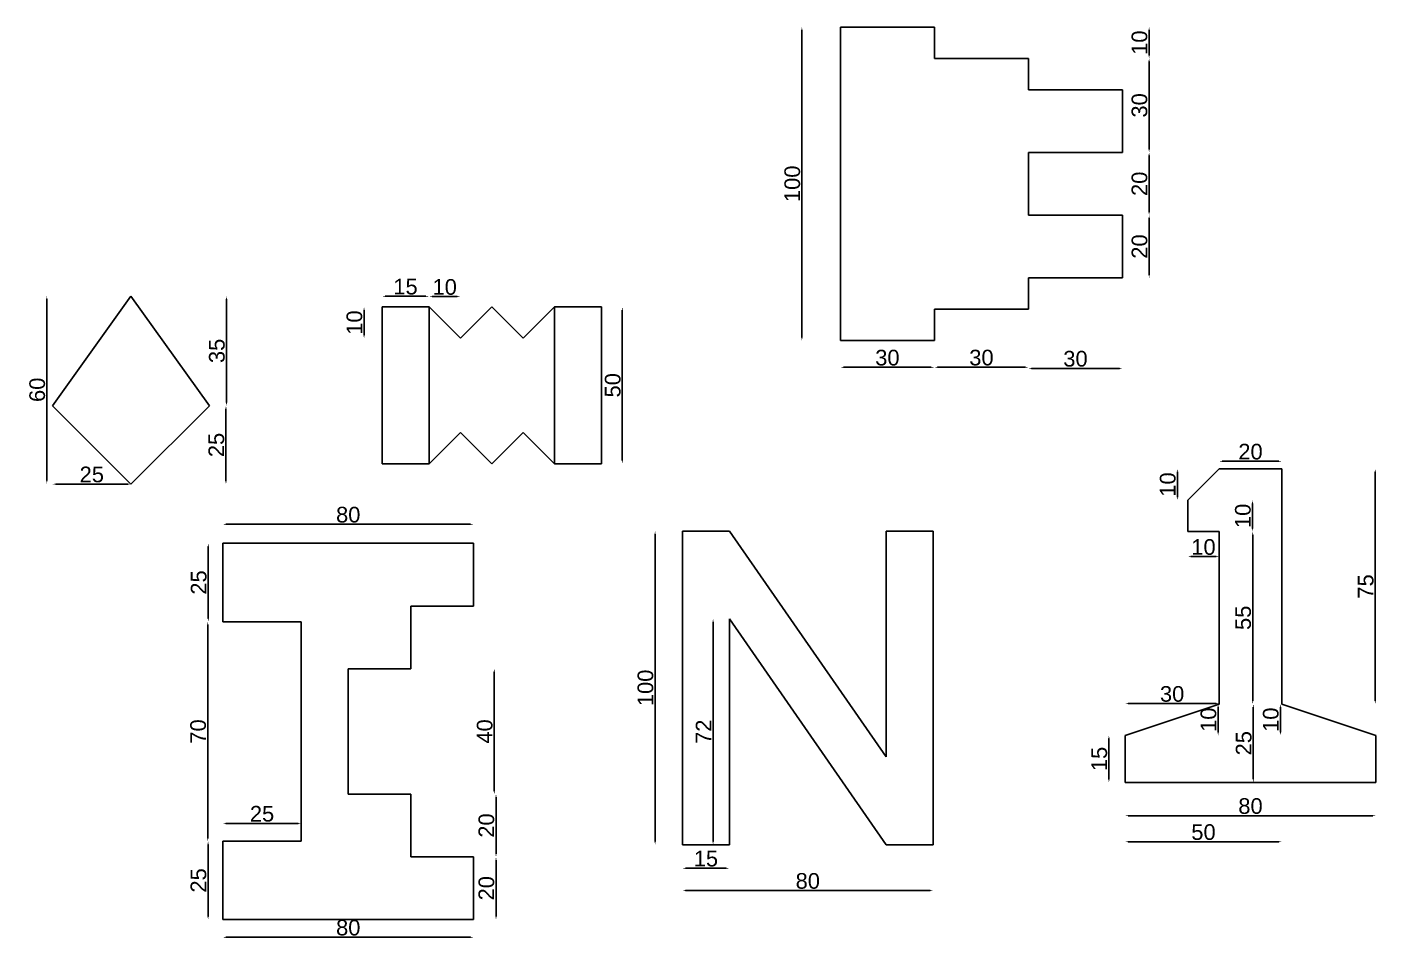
# Model space of a CAD drawing. Header units: inches. Extents: x 158 to 3269, y 262 to 1673.
# Drawn here: x 914.3 to 1344.7, y 762.6 to 1053.1 of the extents above; entities that cross this region are included whole.
import ezdxf

# ---------------------------------------------------------------- set-up
doc = ezdxf.new("R2010")
doc.units = ezdxf.units.IN
doc.header["$MEASUREMENT"] = 0
doc.styles.get("Standard").update_dxf_attribs({"font": 'arial.ttf'})
doc.dimstyles.get("Standard").update_dxf_attribs({"dimtxt": 5, "dimasz": 1, "dimexe": 0.18, "dimexo": 0.0625, "dimgap": 0.5, "dimtad": 1, "dimtoh": 1, "dimdec": 0, "dimdsep": 46, "dimtxsty": 'Standard', "dimcen": 1, "dimse1": 1, "dimse2": 1, "dimclrt": 2, "dimadec": 0, "dimazin": 0, "dimtfac": 1, "dimtdec": 0, "dimtofl": 0, "dimtmove": 0, "dimatfit": 3, "dimfxl": 1, "dimtfillclr": 2, "dimtolj": 1, "dimtzin": 0, "dimarcsym": 0})

# ---------------------------------------------------------------- blocks, each defined once
blk = doc.blocks.new('*D3')
at = {"color": 0, "lineweight": -2, "transparency": 16777216}
blk.add_line((1041.56, 967.26), (1028.56, 967.26), dxfattribs=at)
at = {"color": 0, "transparency": 16777216}
for points in [[(1028.56, 967.42), (1028.56, 967.09), (1027.56, 967.26)], [(1041.56, 967.42), (1041.56, 967.09), (1042.56, 967.26)]]:
    blk.add_solid(points, dxfattribs=at)
at = {"layer": 'Defpoints', "color": 0, "transparency": 16777216}
for p in [(1027.56, 967.26), (1027.56, 963.88), (1042.56, 963.88)]:
    blk.add_point(p, dxfattribs=at)
at = {"color": 2, "transparency": 16777216, "insert": (1035.06, 970.31), "char_height": 5, "attachment_point": 5}
blk.add_mtext('\\A1;15', dxfattribs=at)
blk = doc.blocks.new('*D4')
at = {"color": 0, "lineweight": -2, "transparency": 16777216}
blk.add_line((1043.56, 967.15), (1051.56, 967.15), dxfattribs=at)
at = {"color": 0, "transparency": 16777216}
for points in [[(1043.56, 967.32), (1043.56, 966.99), (1042.56, 967.15)], [(1051.56, 967.32), (1051.56, 966.99), (1052.56, 967.15)]]:
    blk.add_solid(points, dxfattribs=at)
at = {"layer": 'Defpoints', "color": 0, "transparency": 16777216}
for p in [(1052.56, 967.15), (1042.56, 963.88), (1052.56, 953.88)]:
    blk.add_point(p, dxfattribs=at)
at = {"color": 2, "transparency": 16777216, "insert": (1047.56, 970.21), "char_height": 5, "attachment_point": 5}
blk.add_mtext('\\A1;10', dxfattribs=at)
blk = doc.blocks.new('*D5')
at = {"color": 0, "lineweight": -2, "transparency": 16777216}
blk.add_line((1021.83, 954.88), (1021.83, 962.88), dxfattribs=at)
at = {"color": 0, "transparency": 16777216}
for points in [[(1021.67, 962.88), (1022, 962.88), (1021.83, 963.88)], [(1021.67, 954.88), (1022, 954.88), (1021.83, 953.88)]]:
    blk.add_solid(points, dxfattribs=at)
at = {"layer": 'Defpoints', "color": 0, "transparency": 16777216}
for p in [(1021.83, 963.88), (1042.56, 963.88), (1051.18, 953.88)]:
    blk.add_point(p, dxfattribs=at)
at = {"color": 2, "transparency": 16777216, "insert": (1018.78, 958.88), "char_height": 5, "attachment_point": 5, "rotation": 90}
blk.add_mtext('\\A1;10', dxfattribs=at)
blk = doc.blocks.new('*D6')
at = {"color": 0, "lineweight": -2, "transparency": 16777216}
blk.add_line((1104.23, 962.88), (1104.23, 914.88), dxfattribs=at)
at = {"color": 0, "transparency": 16777216}
for points in [[(1104.07, 962.88), (1104.4, 962.88), (1104.23, 963.88)], [(1104.07, 914.88), (1104.4, 914.88), (1104.23, 913.88)]]:
    blk.add_solid(points, dxfattribs=at)
at = {"layer": 'Defpoints', "color": 0, "transparency": 16777216}
for p in [(1097.56, 963.88), (1097.56, 913.88), (1104.23, 913.88)]:
    blk.add_point(p, dxfattribs=at)
at = {"color": 2, "transparency": 16777216, "insert": (1101.18, 938.88), "char_height": 5, "attachment_point": 5, "rotation": 90}
blk.add_mtext('\\A1;50', dxfattribs=at)
blk = doc.blocks.new('*D7')
at = {"color": 0, "lineweight": -2, "transparency": 16777216}
blk.add_line((977.94, 966.35), (977.94, 933.35), dxfattribs=at)
at = {"color": 0, "transparency": 16777216}
for points in [[(977.78, 966.35), (978.11, 966.35), (977.94, 967.35)], [(977.78, 933.35), (978.11, 933.35), (977.94, 932.35)]]:
    blk.add_solid(points, dxfattribs=at)
at = {"layer": 'Defpoints', "color": 0, "transparency": 16777216}
for p in [(947.48, 967.35), (972.48, 932.35), (977.94, 932.35)]:
    blk.add_point(p, dxfattribs=at)
at = {"color": 2, "transparency": 16777216, "insert": (974.89, 949.85), "char_height": 5, "attachment_point": 5, "rotation": 90}
blk.add_mtext('\\A1;35', dxfattribs=at)
blk = doc.blocks.new('*D8')
at = {"color": 0, "lineweight": -2, "transparency": 16777216}
blk.add_line((977.78, 931.35), (977.78, 908.35), dxfattribs=at)
at = {"color": 0, "transparency": 16777216}
for points in [[(977.61, 931.35), (977.95, 931.35), (977.78, 932.35)], [(977.61, 908.35), (977.95, 908.35), (977.78, 907.35)]]:
    blk.add_solid(points, dxfattribs=at)
at = {"layer": 'Defpoints', "color": 0, "transparency": 16777216}
for p in [(972.48, 932.35), (947.48, 907.35), (977.78, 907.35)]:
    blk.add_point(p, dxfattribs=at)
at = {"color": 2, "transparency": 16777216, "insert": (974.73, 919.85), "char_height": 5, "attachment_point": 5, "rotation": 90}
blk.add_mtext('\\A1;25', dxfattribs=at)
blk = doc.blocks.new('*D9')
at = {"color": 0, "lineweight": -2, "transparency": 16777216}
blk.add_line((946.48, 907.36), (923.48, 907.36), dxfattribs=at)
at = {"color": 0, "transparency": 16777216}
for points in [[(923.48, 907.53), (923.48, 907.2), (922.48, 907.36)], [(946.48, 907.53), (946.48, 907.2), (947.48, 907.36)]]:
    blk.add_solid(points, dxfattribs=at)
at = {"layer": 'Defpoints', "color": 0, "transparency": 16777216}
for p in [(922.48, 932.35), (922.48, 907.36), (947.48, 907.35)]:
    blk.add_point(p, dxfattribs=at)
at = {"color": 2, "transparency": 16777216, "insert": (934.98, 910.42), "char_height": 5, "attachment_point": 5}
blk.add_mtext('\\A1;25', dxfattribs=at)
blk = doc.blocks.new('*D10')
at = {"color": 0, "lineweight": -2, "transparency": 16777216}
blk.add_line((920.63, 966.35), (920.63, 908.52), dxfattribs=at)
at = {"color": 0, "transparency": 16777216}
for points in [[(920.46, 966.35), (920.8, 966.35), (920.63, 967.35)], [(920.46, 908.52), (920.8, 908.52), (920.63, 907.52)]]:
    blk.add_solid(points, dxfattribs=at)
at = {"layer": 'Defpoints', "color": 0, "transparency": 16777216}
for p in [(947.48, 967.35), (920.63, 907.52), (948.48, 907.52)]:
    blk.add_point(p, dxfattribs=at)
at = {"color": 2, "transparency": 16777216, "insert": (917.58, 937.44), "char_height": 5, "attachment_point": 5, "rotation": 90}
blk.add_mtext('\\A1;60', dxfattribs=at)
blk = doc.blocks.new('*D11')
at = {"color": 0, "lineweight": -2, "transparency": 16777216}
blk.add_line((977.79, 894.55), (1055.79, 894.55), dxfattribs=at)
at = {"color": 0, "transparency": 16777216}
for points in [[(977.79, 894.72), (977.79, 894.38), (976.79, 894.55)], [(1055.79, 894.72), (1055.79, 894.38), (1056.79, 894.55)]]:
    blk.add_solid(points, dxfattribs=at)
at = {"layer": 'Defpoints', "color": 0, "transparency": 16777216}
for p in [(1056.79, 894.55), (976.79, 888.5), (1056.79, 888.5)]:
    blk.add_point(p, dxfattribs=at)
at = {"color": 2, "transparency": 16777216, "insert": (1016.79, 897.6), "char_height": 5, "attachment_point": 5}
blk.add_mtext('\\A1;80', dxfattribs=at)
blk = doc.blocks.new('*D12')
at = {"color": 0, "lineweight": -2, "transparency": 16777216}
blk.add_line((977.79, 762.87), (1055.79, 762.87), dxfattribs=at)
at = {"color": 0, "transparency": 16777216}
for points in [[(977.79, 763.03), (977.79, 762.7), (976.79, 762.87)], [(1055.79, 763.03), (1055.79, 762.7), (1056.79, 762.87)]]:
    blk.add_solid(points, dxfattribs=at)
at = {"layer": 'Defpoints', "color": 0, "transparency": 16777216}
for p in [(976.79, 768.5), (1056.79, 768.5), (1056.79, 762.87)]:
    blk.add_point(p, dxfattribs=at)
at = {"color": 2, "transparency": 16777216, "insert": (1016.79, 765.92), "char_height": 5, "attachment_point": 5}
blk.add_mtext('\\A1;80', dxfattribs=at)
blk = doc.blocks.new('*D13')
at = {"color": 0, "lineweight": -2, "transparency": 16777216}
blk.add_line((1063.93, 769.5), (1063.93, 787.5), dxfattribs=at)
at = {"color": 0, "transparency": 16777216}
for points in [[(1063.76, 787.5), (1064.1, 787.5), (1063.93, 788.5)], [(1063.76, 769.5), (1064.1, 769.5), (1063.93, 768.5)]]:
    blk.add_solid(points, dxfattribs=at)
at = {"layer": 'Defpoints', "color": 0, "transparency": 16777216}
for p in [(1056.79, 788.5), (1063.93, 788.5), (1056.79, 768.5)]:
    blk.add_point(p, dxfattribs=at)
at = {"color": 2, "transparency": 16777216, "insert": (1060.88, 778.5), "char_height": 5, "attachment_point": 5, "rotation": 90}
blk.add_mtext('\\A1;20', dxfattribs=at)
blk = doc.blocks.new('*D14')
at = {"color": 0, "lineweight": -2, "transparency": 16777216}
blk.add_line((1063.93, 789.5), (1063.93, 807.5), dxfattribs=at)
at = {"color": 0, "transparency": 16777216}
for points in [[(1063.76, 807.5), (1064.1, 807.5), (1063.93, 808.5)], [(1063.76, 789.5), (1064.1, 789.5), (1063.93, 788.5)]]:
    blk.add_solid(points, dxfattribs=at)
at = {"layer": 'Defpoints', "color": 0, "transparency": 16777216}
for p in [(1036.79, 808.5), (1063.93, 808.5), (1036.79, 788.5)]:
    blk.add_point(p, dxfattribs=at)
at = {"color": 2, "transparency": 16777216, "insert": (1060.88, 798.5), "char_height": 5, "attachment_point": 5, "rotation": 90}
blk.add_mtext('\\A1;20', dxfattribs=at)
blk = doc.blocks.new('*D15')
at = {"color": 0, "lineweight": -2, "transparency": 16777216}
blk.add_line((1063.38, 809.5), (1063.38, 847.5), dxfattribs=at)
at = {"color": 0, "transparency": 16777216}
for points in [[(1063.21, 847.5), (1063.55, 847.5), (1063.38, 848.5)], [(1063.21, 809.5), (1063.55, 809.5), (1063.38, 808.5)]]:
    blk.add_solid(points, dxfattribs=at)
at = {"layer": 'Defpoints', "color": 0, "transparency": 16777216}
for p in [(1016.79, 848.5), (1063.38, 848.5), (1016.79, 808.5)]:
    blk.add_point(p, dxfattribs=at)
at = {"color": 2, "transparency": 16777216, "insert": (1060.33, 828.5), "char_height": 5, "attachment_point": 5, "rotation": 90}
blk.add_mtext('\\A1;40', dxfattribs=at)
blk = doc.blocks.new('*D16')
at = {"color": 0, "lineweight": -2, "transparency": 16777216}
blk.add_line((977.79, 799.18), (1000.79, 799.18), dxfattribs=at)
at = {"color": 0, "transparency": 16777216}
for points in [[(977.79, 799.34), (977.79, 799.01), (976.79, 799.18)], [(1000.79, 799.34), (1000.79, 799.01), (1001.79, 799.18)]]:
    blk.add_solid(points, dxfattribs=at)
at = {"layer": 'Defpoints', "color": 0, "transparency": 16777216}
for p in [(1001.79, 799.18), (976.79, 793.5), (1001.79, 793.5)]:
    blk.add_point(p, dxfattribs=at)
at = {"color": 2, "transparency": 16777216, "insert": (989.29, 802.23), "char_height": 5, "attachment_point": 5}
blk.add_mtext('\\A1;25', dxfattribs=at)
blk = doc.blocks.new('*D17')
at = {"color": 0, "lineweight": -2, "transparency": 16777216}
blk.add_line((971.98, 794.5), (971.98, 862.5), dxfattribs=at)
at = {"color": 0, "transparency": 16777216}
for points in [[(971.81, 862.5), (972.14, 862.5), (971.98, 863.5)], [(971.81, 794.5), (972.14, 794.5), (971.98, 793.5)]]:
    blk.add_solid(points, dxfattribs=at)
at = {"layer": 'Defpoints', "color": 0, "transparency": 16777216}
for p in [(971.98, 863.5), (1001.79, 863.5), (1001.79, 793.5)]:
    blk.add_point(p, dxfattribs=at)
at = {"color": 2, "transparency": 16777216, "insert": (968.92, 828.5), "char_height": 5, "attachment_point": 5, "rotation": 90}
blk.add_mtext('\\A1;70', dxfattribs=at)
blk = doc.blocks.new('*D18')
at = {"color": 0, "lineweight": -2, "transparency": 16777216}
blk.add_line((972.07, 792.5), (972.07, 769.5), dxfattribs=at)
at = {"color": 0, "transparency": 16777216}
for points in [[(971.91, 792.5), (972.24, 792.5), (972.07, 793.5)], [(971.91, 769.5), (972.24, 769.5), (972.07, 768.5)]]:
    blk.add_solid(points, dxfattribs=at)
at = {"layer": 'Defpoints', "color": 0, "transparency": 16777216}
for p in [(976.79, 793.5), (972.07, 768.5), (976.79, 768.5)]:
    blk.add_point(p, dxfattribs=at)
at = {"color": 2, "transparency": 16777216, "insert": (969.02, 781), "char_height": 5, "attachment_point": 5, "rotation": 90}
blk.add_mtext('\\A1;25', dxfattribs=at)
blk = doc.blocks.new('*D19')
at = {"color": 0, "lineweight": -2, "transparency": 16777216}
blk.add_line((972.15, 887.5), (972.15, 864.5), dxfattribs=at)
at = {"color": 0, "transparency": 16777216}
for points in [[(971.98, 887.5), (972.32, 887.5), (972.15, 888.5)], [(971.98, 864.5), (972.32, 864.5), (972.15, 863.5)]]:
    blk.add_solid(points, dxfattribs=at)
at = {"layer": 'Defpoints', "color": 0, "transparency": 16777216}
for p in [(976.79, 888.5), (972.15, 863.5), (976.79, 863.5)]:
    blk.add_point(p, dxfattribs=at)
at = {"color": 2, "transparency": 16777216, "insert": (969.1, 876), "char_height": 5, "attachment_point": 5, "rotation": 90}
blk.add_mtext('\\A1;25', dxfattribs=at)
blk = doc.blocks.new('*D20')
at = {"color": 0, "lineweight": -2, "transparency": 16777216}
blk.add_line((1114.69, 891.4), (1114.69, 793.4), dxfattribs=at)
at = {"color": 0, "transparency": 16777216}
for points in [[(1114.52, 891.4), (1114.85, 891.4), (1114.69, 892.4)], [(1114.52, 793.4), (1114.85, 793.4), (1114.69, 792.4)]]:
    blk.add_solid(points, dxfattribs=at)
at = {"layer": 'Defpoints', "color": 0, "transparency": 16777216}
for p in [(1123.4, 892.4), (1114.69, 792.4), (1123.4, 792.4)]:
    blk.add_point(p, dxfattribs=at)
at = {"color": 2, "transparency": 16777216, "insert": (1111.63, 842.4), "char_height": 5, "attachment_point": 5, "rotation": 90}
blk.add_mtext('\\A1;100', dxfattribs=at)
blk = doc.blocks.new('*D21')
at = {"color": 0, "lineweight": -2, "transparency": 16777216}
blk.add_line((1124.4, 777.76), (1202.4, 777.76), dxfattribs=at)
at = {"color": 0, "transparency": 16777216}
for points in [[(1124.4, 777.92), (1124.4, 777.59), (1123.4, 777.76)], [(1202.4, 777.92), (1202.4, 777.59), (1203.4, 777.76)]]:
    blk.add_solid(points, dxfattribs=at)
at = {"layer": 'Defpoints', "color": 0, "transparency": 16777216}
for p in [(1123.4, 792.4), (1203.4, 792.4), (1203.4, 777.76)]:
    blk.add_point(p, dxfattribs=at)
at = {"color": 2, "transparency": 16777216, "insert": (1163.4, 780.81), "char_height": 5, "attachment_point": 5}
blk.add_mtext('\\A1;80', dxfattribs=at)
blk = doc.blocks.new('*D22')
at = {"color": 0, "lineweight": -2, "transparency": 16777216}
blk.add_line((1137.4, 784.87), (1124.4, 784.87), dxfattribs=at)
at = {"color": 0, "transparency": 16777216}
for points in [[(1124.4, 785.03), (1124.4, 784.7), (1123.4, 784.87)], [(1137.4, 785.03), (1137.4, 784.7), (1138.4, 784.87)]]:
    blk.add_solid(points, dxfattribs=at)
at = {"layer": 'Defpoints', "color": 0, "transparency": 16777216}
for p in [(1123.4, 792.4), (1138.4, 792.4), (1123.4, 784.87)]:
    blk.add_point(p, dxfattribs=at)
at = {"color": 2, "transparency": 16777216, "insert": (1130.9, 787.92), "char_height": 5, "attachment_point": 5}
blk.add_mtext('\\A1;15', dxfattribs=at)
blk = doc.blocks.new('*D23')
at = {"color": 0, "lineweight": -2, "transparency": 16777216}
blk.add_line((1133.18, 863.4), (1133.18, 793.4), dxfattribs=at)
at = {"color": 0, "transparency": 16777216}
for points in [[(1133.02, 863.4), (1133.35, 863.4), (1133.18, 864.4)], [(1133.02, 793.4), (1133.35, 793.4), (1133.18, 792.4)]]:
    blk.add_solid(points, dxfattribs=at)
at = {"layer": 'Defpoints', "color": 0, "transparency": 16777216}
for p in [(1138.4, 864.4), (1133.18, 792.4), (1138.4, 792.4)]:
    blk.add_point(p, dxfattribs=at)
at = {"color": 2, "transparency": 16777216, "insert": (1130.17, 828.4), "char_height": 5, "attachment_point": 5, "rotation": 90}
blk.add_mtext('\\A1;72', dxfattribs=at)
blk = doc.blocks.new('*D24')
at = {"color": 0, "lineweight": -2, "transparency": 16777216}
blk.add_line((1313.64, 914.64), (1295.64, 914.64), dxfattribs=at)
at = {"color": 0, "transparency": 16777216}
for points in [[(1295.64, 914.81), (1295.64, 914.48), (1294.64, 914.64)], [(1313.64, 914.81), (1313.64, 914.48), (1314.64, 914.64)]]:
    blk.add_solid(points, dxfattribs=at)
at = {"layer": 'Defpoints', "color": 0, "transparency": 16777216}
for p in [(1294.64, 914.64), (1294.64, 912.24), (1314.64, 912.24)]:
    blk.add_point(p, dxfattribs=at)
at = {"color": 2, "transparency": 16777216, "insert": (1304.64, 917.7), "char_height": 5, "attachment_point": 5}
blk.add_mtext('\\A1;20', dxfattribs=at)
blk = doc.blocks.new('*D25')
at = {"color": 0, "lineweight": -2, "transparency": 16777216}
blk.add_line((1281.3, 911.24), (1281.3, 903.24), dxfattribs=at)
at = {"color": 0, "transparency": 16777216}
for points in [[(1281.14, 911.24), (1281.47, 911.24), (1281.3, 912.24)], [(1281.14, 903.24), (1281.47, 903.24), (1281.3, 902.24)]]:
    blk.add_solid(points, dxfattribs=at)
at = {"layer": 'Defpoints', "color": 0, "transparency": 16777216}
for p in [(1295.64, 912.24), (1281.3, 902.24), (1284.64, 902.24)]:
    blk.add_point(p, dxfattribs=at)
at = {"color": 2, "transparency": 16777216, "insert": (1278.25, 907.24), "char_height": 5, "attachment_point": 5, "rotation": 90}
blk.add_mtext('\\A1;10', dxfattribs=at)
blk = doc.blocks.new('*D26')
at = {"color": 0, "lineweight": -2, "transparency": 16777216}
blk.add_line((1305.34, 891.24), (1305.34, 838.24), dxfattribs=at)
at = {"color": 0, "transparency": 16777216}
for points in [[(1305.17, 891.24), (1305.51, 891.24), (1305.34, 892.24)], [(1305.17, 838.24), (1305.51, 838.24), (1305.34, 837.24)]]:
    blk.add_solid(points, dxfattribs=at)
at = {"layer": 'Defpoints', "color": 0, "transparency": 16777216}
for p in [(1294.64, 892.24), (1294.64, 837.24), (1305.34, 837.24)]:
    blk.add_point(p, dxfattribs=at)
at = {"color": 2, "transparency": 16777216, "insert": (1302.3, 864.74), "char_height": 5, "attachment_point": 5, "rotation": 90}
blk.add_mtext('\\A1;55', dxfattribs=at)
blk = doc.blocks.new('*D27')
at = {"color": 0, "lineweight": -2, "transparency": 16777216}
blk.add_line((1305.29, 901.24), (1305.29, 893.24), dxfattribs=at)
at = {"color": 0, "transparency": 16777216}
for points in [[(1305.12, 901.24), (1305.45, 901.24), (1305.29, 902.24)], [(1305.12, 893.24), (1305.45, 893.24), (1305.29, 892.24)]]:
    blk.add_solid(points, dxfattribs=at)
at = {"layer": 'Defpoints', "color": 0, "transparency": 16777216}
for p in [(1284.64, 902.24), (1284.64, 892.24), (1305.29, 892.24)]:
    blk.add_point(p, dxfattribs=at)
at = {"color": 2, "transparency": 16777216, "insert": (1302.23, 897.24), "char_height": 5, "attachment_point": 5, "rotation": 90}
blk.add_mtext('\\A1;10', dxfattribs=at)
blk = doc.blocks.new('*D28')
at = {"color": 0, "lineweight": -2, "transparency": 16777216}
blk.add_line((1293.64, 884.24), (1285.64, 884.24), dxfattribs=at)
at = {"color": 0, "transparency": 16777216}
for points in [[(1285.64, 884.41), (1285.64, 884.07), (1284.64, 884.24)], [(1293.64, 884.41), (1293.64, 884.07), (1294.64, 884.24)]]:
    blk.add_solid(points, dxfattribs=at)
at = {"layer": 'Defpoints', "color": 0, "transparency": 16777216}
for p in [(1284.64, 892.24), (1294.64, 892.24), (1284.64, 884.24)]:
    blk.add_point(p, dxfattribs=at)
at = {"color": 2, "transparency": 16777216, "insert": (1289.64, 887.29), "char_height": 5, "attachment_point": 5}
blk.add_mtext('\\A1;10', dxfattribs=at)
blk = doc.blocks.new('*D29')
at = {"color": 0, "lineweight": -2, "transparency": 16777216}
blk.add_line((1293.64, 837.38), (1265.64, 837.38), dxfattribs=at)
at = {"color": 0, "transparency": 16777216}
for points in [[(1265.64, 837.55), (1265.64, 837.22), (1264.64, 837.38)], [(1293.64, 837.55), (1293.64, 837.22), (1294.64, 837.38)]]:
    blk.add_solid(points, dxfattribs=at)
at = {"layer": 'Defpoints', "color": 0, "transparency": 16777216}
for p in [(1264.64, 837.38), (1294.64, 837.24), (1264.64, 827.24)]:
    blk.add_point(p, dxfattribs=at)
at = {"color": 2, "transparency": 16777216, "insert": (1279.64, 840.44), "char_height": 5, "attachment_point": 5}
blk.add_mtext('\\A1;30', dxfattribs=at)
blk = doc.blocks.new('*D30')
at = {"color": 0, "lineweight": -2, "transparency": 16777216}
blk.add_line((1259.47, 826.24), (1259.47, 813.24), dxfattribs=at)
at = {"color": 0, "transparency": 16777216}
for points in [[(1259.3, 826.24), (1259.63, 826.24), (1259.47, 827.24)], [(1259.3, 813.24), (1259.63, 813.24), (1259.47, 812.24)]]:
    blk.add_solid(points, dxfattribs=at)
at = {"layer": 'Defpoints', "color": 0, "transparency": 16777216}
for p in [(1264.64, 827.24), (1259.47, 812.24), (1264.64, 812.24)]:
    blk.add_point(p, dxfattribs=at)
at = {"color": 2, "transparency": 16777216, "insert": (1256.41, 819.74), "char_height": 5, "attachment_point": 5, "rotation": 90}
blk.add_mtext('\\A1;15', dxfattribs=at)
blk = doc.blocks.new('*D31')
at = {"color": 0, "lineweight": -2, "transparency": 16777216}
blk.add_line((1265.64, 793.33), (1313.64, 793.33), dxfattribs=at)
at = {"color": 0, "transparency": 16777216}
for points in [[(1265.64, 793.49), (1265.64, 793.16), (1264.64, 793.33)], [(1313.64, 793.49), (1313.64, 793.16), (1314.64, 793.33)]]:
    blk.add_solid(points, dxfattribs=at)
at = {"layer": 'Defpoints', "color": 0, "transparency": 16777216}
for p in [(1314.64, 826.81), (1264.64, 816.81), (1314.64, 793.33)]:
    blk.add_point(p, dxfattribs=at)
at = {"color": 2, "transparency": 16777216, "insert": (1289.64, 796.38), "char_height": 5, "attachment_point": 5}
blk.add_mtext('\\A1;50', dxfattribs=at)
blk = doc.blocks.new('*D32')
at = {"color": 0, "lineweight": -2, "transparency": 16777216}
blk.add_line((1294.32, 836.24), (1294.32, 828.24), dxfattribs=at)
at = {"color": 0, "transparency": 16777216}
for points in [[(1294.15, 836.24), (1294.48, 836.24), (1294.32, 837.24)], [(1294.15, 828.24), (1294.48, 828.24), (1294.32, 827.24)]]:
    blk.add_solid(points, dxfattribs=at)
at = {"layer": 'Defpoints', "color": 0, "transparency": 16777216}
for p in [(1294.64, 837.24), (1264.64, 827.24), (1294.32, 827.24)]:
    blk.add_point(p, dxfattribs=at)
at = {"color": 2, "transparency": 16777216, "insert": (1291.26, 832.24), "char_height": 5, "attachment_point": 5, "rotation": 90}
blk.add_mtext('\\A1;10', dxfattribs=at)
blk = doc.blocks.new('*D33')
at = {"color": 0, "lineweight": -2, "transparency": 16777216}
blk.add_line((1344.45, 838.24), (1344.45, 911.24), dxfattribs=at)
at = {"color": 0, "transparency": 16777216}
for points in [[(1344.28, 911.24), (1344.61, 911.24), (1344.45, 912.24)], [(1344.28, 838.24), (1344.61, 838.24), (1344.45, 837.24)]]:
    blk.add_solid(points, dxfattribs=at)
at = {"layer": 'Defpoints', "color": 0, "transparency": 16777216}
for p in [(1314.64, 912.24), (1344.45, 912.24), (1314.64, 837.24)]:
    blk.add_point(p, dxfattribs=at)
at = {"color": 2, "transparency": 16777216, "insert": (1341.41, 874.74), "char_height": 5, "attachment_point": 5, "rotation": 90}
blk.add_mtext('\\A1;75', dxfattribs=at)
blk = doc.blocks.new('*D34')
at = {"color": 0, "lineweight": -2, "transparency": 16777216}
blk.add_line((1305.54, 836.24), (1305.54, 813.24), dxfattribs=at)
at = {"color": 0, "transparency": 16777216}
for points in [[(1305.38, 836.24), (1305.71, 836.24), (1305.54, 837.24)], [(1305.38, 813.24), (1305.71, 813.24), (1305.54, 812.24)]]:
    blk.add_solid(points, dxfattribs=at)
at = {"layer": 'Defpoints', "color": 0, "transparency": 16777216}
for p in [(1314.64, 837.24), (1305.54, 812.24), (1344.64, 812.24)]:
    blk.add_point(p, dxfattribs=at)
at = {"color": 2, "transparency": 16777216, "insert": (1302.49, 824.74), "char_height": 5, "attachment_point": 5, "rotation": 90}
blk.add_mtext('\\A1;25', dxfattribs=at)
blk = doc.blocks.new('*D35')
at = {"color": 0, "lineweight": -2, "transparency": 16777216}
blk.add_line((1314.18, 836.24), (1314.18, 828.24), dxfattribs=at)
at = {"color": 0, "transparency": 16777216}
for points in [[(1314.02, 836.24), (1314.35, 836.24), (1314.18, 837.24)], [(1314.02, 828.24), (1314.35, 828.24), (1314.18, 827.24)]]:
    blk.add_solid(points, dxfattribs=at)
at = {"layer": 'Defpoints', "color": 0, "transparency": 16777216}
for p in [(1314.64, 837.24), (1314.18, 827.24), (1344.64, 827.24)]:
    blk.add_point(p, dxfattribs=at)
at = {"color": 2, "transparency": 16777216, "insert": (1311.13, 832.24), "char_height": 5, "attachment_point": 5, "rotation": 90}
blk.add_mtext('\\A1;10', dxfattribs=at)
blk = doc.blocks.new('*D36')
at = {"color": 0, "lineweight": -2, "transparency": 16777216}
blk.add_line((1265.64, 801.63), (1343.64, 801.63), dxfattribs=at)
at = {"color": 0, "transparency": 16777216}
for points in [[(1265.64, 801.8), (1265.64, 801.47), (1264.64, 801.63)], [(1343.64, 801.8), (1343.64, 801.47), (1344.64, 801.63)]]:
    blk.add_solid(points, dxfattribs=at)
at = {"layer": 'Defpoints', "color": 0, "transparency": 16777216}
for p in [(1264.64, 823.26), (1344.64, 823.26), (1344.64, 801.63)]:
    blk.add_point(p, dxfattribs=at)
at = {"color": 2, "transparency": 16777216, "insert": (1304.64, 804.69), "char_height": 5, "attachment_point": 5}
blk.add_mtext('\\A1;80', dxfattribs=at)
blk = doc.blocks.new('*D37')
at = {"color": 0, "lineweight": -2, "transparency": 16777216}
blk.add_line((1174.8, 944.62), (1202.8, 944.62), dxfattribs=at)
at = {"color": 0, "transparency": 16777216}
for points in [[(1174.8, 944.78), (1174.8, 944.45), (1173.8, 944.62)], [(1202.8, 944.78), (1202.8, 944.45), (1203.8, 944.62)]]:
    blk.add_solid(points, dxfattribs=at)
at = {"layer": 'Defpoints', "color": 0, "transparency": 16777216}
for p in [(1173.8, 948.72), (1203.8, 948.72), (1203.8, 944.62)]:
    blk.add_point(p, dxfattribs=at)
at = {"color": 2, "transparency": 16777216, "insert": (1188.8, 947.67), "char_height": 5, "attachment_point": 5}
blk.add_mtext('\\A1;30', dxfattribs=at)
blk = doc.blocks.new('*D38')
at = {"color": 0, "lineweight": -2, "transparency": 16777216}
blk.add_line((1204.8, 944.63), (1232.8, 944.63), dxfattribs=at)
at = {"color": 0, "transparency": 16777216}
for points in [[(1204.8, 944.8), (1204.8, 944.47), (1203.8, 944.63)], [(1232.8, 944.8), (1232.8, 944.47), (1233.8, 944.63)]]:
    blk.add_solid(points, dxfattribs=at)
at = {"layer": 'Defpoints', "color": 0, "transparency": 16777216}
for p in [(1203.8, 963.13), (1233.8, 963.13), (1233.8, 944.63)]:
    blk.add_point(p, dxfattribs=at)
at = {"color": 2, "transparency": 16777216, "insert": (1218.8, 947.69), "char_height": 5, "attachment_point": 5}
blk.add_mtext('\\A1;30', dxfattribs=at)
blk = doc.blocks.new('*D39')
at = {"color": 0, "lineweight": -2, "transparency": 16777216}
blk.add_line((1234.8, 944.27), (1262.8, 944.27), dxfattribs=at)
at = {"color": 0, "transparency": 16777216}
for points in [[(1234.8, 944.44), (1234.8, 944.1), (1233.8, 944.27)], [(1262.8, 944.44), (1262.8, 944.1), (1263.8, 944.27)]]:
    blk.add_solid(points, dxfattribs=at)
at = {"layer": 'Defpoints', "color": 0, "transparency": 16777216}
for p in [(1233.8, 973.13), (1263.8, 973.13), (1263.8, 944.27)]:
    blk.add_point(p, dxfattribs=at)
at = {"color": 2, "transparency": 16777216, "insert": (1248.8, 947.32), "char_height": 5, "attachment_point": 5}
blk.add_mtext('\\A1;30', dxfattribs=at)
blk = doc.blocks.new('*D40')
at = {"color": 0, "lineweight": -2, "transparency": 16777216}
blk.add_line((1272.31, 974.13), (1272.31, 992.13), dxfattribs=at)
at = {"color": 0, "transparency": 16777216}
for points in [[(1272.14, 992.13), (1272.47, 992.13), (1272.31, 993.13)], [(1272.14, 974.13), (1272.47, 974.13), (1272.31, 973.13)]]:
    blk.add_solid(points, dxfattribs=at)
at = {"layer": 'Defpoints', "color": 0, "transparency": 16777216}
for p in [(1266.73, 993.13), (1272.31, 993.13), (1266.73, 973.13)]:
    blk.add_point(p, dxfattribs=at)
at = {"color": 2, "transparency": 16777216, "insert": (1269.25, 983.13), "char_height": 5, "attachment_point": 5, "rotation": 90}
blk.add_mtext('\\A1;20', dxfattribs=at)
blk = doc.blocks.new('*D41')
at = {"color": 0, "lineweight": -2, "transparency": 16777216}
blk.add_line((1272.29, 994.13), (1272.29, 1012.13), dxfattribs=at)
at = {"color": 0, "transparency": 16777216}
for points in [[(1272.13, 1012.13), (1272.46, 1012.13), (1272.29, 1013.13)], [(1272.13, 994.13), (1272.46, 994.13), (1272.29, 993.13)]]:
    blk.add_solid(points, dxfattribs=at)
at = {"layer": 'Defpoints', "color": 0, "transparency": 16777216}
for p in [(1233.8, 1013.13), (1272.29, 1013.13), (1233.8, 993.13)]:
    blk.add_point(p, dxfattribs=at)
at = {"color": 2, "transparency": 16777216, "insert": (1269.24, 1003.13), "char_height": 5, "attachment_point": 5, "rotation": 90}
blk.add_mtext('\\A1;20', dxfattribs=at)
blk = doc.blocks.new('*D42')
at = {"color": 0, "lineweight": -2, "transparency": 16777216}
blk.add_line((1272.29, 1014.13), (1272.29, 1042.13), dxfattribs=at)
at = {"color": 0, "transparency": 16777216}
for points in [[(1272.13, 1042.13), (1272.46, 1042.13), (1272.29, 1043.13)], [(1272.13, 1014.13), (1272.46, 1014.13), (1272.29, 1013.13)]]:
    blk.add_solid(points, dxfattribs=at)
at = {"layer": 'Defpoints', "color": 0, "transparency": 16777216}
for p in [(1233.8, 1043.13), (1272.29, 1043.13), (1263.8, 1013.13)]:
    blk.add_point(p, dxfattribs=at)
at = {"color": 2, "transparency": 16777216, "insert": (1269.24, 1028.13), "char_height": 5, "attachment_point": 5, "rotation": 90}
blk.add_mtext('\\A1;30', dxfattribs=at)
blk = doc.blocks.new('*D43')
at = {"color": 0, "lineweight": -2, "transparency": 16777216}
blk.add_line((1272.29, 1044.13), (1272.29, 1052.13), dxfattribs=at)
at = {"color": 0, "transparency": 16777216}
for points in [[(1272.13, 1052.13), (1272.46, 1052.13), (1272.29, 1053.13)], [(1272.13, 1044.13), (1272.46, 1044.13), (1272.29, 1043.13)]]:
    blk.add_solid(points, dxfattribs=at)
at = {"layer": 'Defpoints', "color": 0, "transparency": 16777216}
for p in [(1203.8, 1053.13), (1272.29, 1053.13), (1203.8, 1043.13)]:
    blk.add_point(p, dxfattribs=at)
at = {"color": 2, "transparency": 16777216, "insert": (1269.24, 1048.13), "char_height": 5, "attachment_point": 5, "rotation": 90}
blk.add_mtext('\\A1;10', dxfattribs=at)
blk = doc.blocks.new('*D44')
at = {"color": 0, "lineweight": -2, "transparency": 16777216}
blk.add_line((1161.52, 1052.13), (1161.52, 954.13), dxfattribs=at)
at = {"color": 0, "transparency": 16777216}
for points in [[(1161.35, 1052.13), (1161.69, 1052.13), (1161.52, 1053.13)], [(1161.35, 954.13), (1161.69, 954.13), (1161.52, 953.13)]]:
    blk.add_solid(points, dxfattribs=at)
at = {"layer": 'Defpoints', "color": 0, "transparency": 16777216}
for p in [(1173.8, 1053.13), (1161.52, 953.13), (1173.8, 953.13)]:
    blk.add_point(p, dxfattribs=at)
at = {"color": 2, "transparency": 16777216, "insert": (1158.47, 1003.13), "char_height": 5, "attachment_point": 5, "rotation": 90}
blk.add_mtext('\\A1;100', dxfattribs=at)

msp = doc.modelspace()

# ---------------------------------------------------------------- linework, layer by layer
for p, q in [((1173.8, 1053.13), (1173.8, 953.13)), ((1203.8, 1053.13), (1173.8, 1053.13)), ((1203.8, 1043.13), (1203.8, 1053.13)), ((1233.8, 1043.13), (1203.8, 1043.13)), ((1233.8, 1033.13), (1233.8, 1043.13)), ((1263.8, 1033.13), (1233.8, 1033.13)), ((1263.8, 1013.13), (1263.8, 1033.13)), ((1233.8, 993.13), (1233.8, 1013.13)), ((1233.8, 1013.13), (1263.8, 1013.13)), ((1263.8, 993.13), (1233.8, 993.13)), ((1263.8, 973.13), (1263.8, 993.13)), ((1233.8, 963.13), (1233.8, 973.13)), ((1233.8, 973.13), (1263.8, 973.13)), ((947.48, 967.35), (922.48, 932.35)), ((972.48, 932.35), (947.48, 967.35)), ((1027.56, 963.88), (1027.56, 963.88)), ((1027.56, 963.88), (1042.56, 963.88)), ((1027.56, 963.88), (1027.56, 913.88)), ((1042.56, 963.88), (1052.56, 953.88)), ((1042.56, 913.88), (1042.56, 963.88)), ((1052.56, 953.88), (1062.56, 963.88)), ((1062.56, 963.88), (1072.56, 953.88)), ((1072.56, 953.88), (1082.56, 963.88)), ((1082.56, 963.88), (1082.56, 913.88)), ((1097.56, 963.88), (1082.56, 963.88)), ((1097.56, 913.88), (1097.56, 963.88)), ((1203.8, 953.13), (1203.8, 963.13)), ((1203.8, 963.13), (1233.8, 963.13)), ((1173.8, 953.13), (1203.8, 953.13)), ((922.48, 932.35), (947.48, 907.35)), ((947.48, 907.35), (972.48, 932.35)), ((1042.56, 913.88), (1052.56, 923.88)), ((1052.56, 923.88), (1062.56, 913.88)), ((1062.56, 913.88), (1072.56, 923.88)), ((1072.56, 923.88), (1082.56, 913.88)), ((1027.56, 913.88), (1042.56, 913.88)), ((1082.56, 913.88), (1097.56, 913.88)), ((1294.64, 912.24), (1284.64, 902.24)), ((1314.64, 912.24), (1294.64, 912.24)), ((1314.64, 837.24), (1314.64, 912.24)), ((1284.64, 902.24), (1284.64, 892.24)), ((1123.4, 892.4), (1123.4, 792.4)), ((1123.4, 892.4), (1138.4, 892.4)), ((1138.4, 892.4), (1188.4, 820.4)), ((1203.4, 892.4), (1188.4, 892.4)), ((1188.4, 892.4), (1188.4, 820.4)), ((1203.4, 792.4), (1203.4, 892.4)), ((1284.64, 892.24), (1294.64, 892.24)), ((1294.64, 892.24), (1294.64, 837.24)), ((976.79, 863.5), (976.79, 888.5)), ((976.79, 888.5), (1056.79, 888.5)), ((1056.79, 888.5), (1056.79, 868.5)), ((1056.79, 868.5), (1036.79, 868.5)), ((1036.79, 868.5), (1036.79, 848.5)), ((1001.79, 863.5), (976.79, 863.5)), ((1001.79, 793.5), (1001.79, 863.5)), ((1138.4, 792.4), (1138.4, 864.4)), ((1138.4, 864.4), (1188.4, 792.4)), ((1036.79, 848.5), (1016.79, 848.5)), ((1016.79, 848.5), (1016.79, 808.5)), ((1294.64, 837.24), (1264.64, 827.24)), ((1344.64, 827.24), (1314.64, 837.24)), ((1264.64, 827.24), (1264.64, 812.24)), ((1344.64, 812.24), (1344.64, 827.24)), ((1264.64, 812.24), (1344.64, 812.24)), ((1036.79, 808.5), (1016.79, 808.5)), ((1036.79, 788.5), (1036.79, 808.5)), ((976.79, 768.5), (976.79, 793.5)), ((976.79, 793.5), (1001.79, 793.5)), ((1123.4, 792.4), (1138.4, 792.4)), ((1203.4, 792.4), (1188.4, 792.4)), ((1203.4, 792.4), (1188.4, 792.4)), ((1056.79, 788.5), (1036.79, 788.5)), ((1056.79, 768.5), (1056.79, 788.5)), ((976.79, 768.5), (1056.79, 768.5)), ((976.79, 768.5), (976.79, 768.5))]:
    msp.add_line(p, q)

# ---------------------------------------------------------------- dimensions: what is measured, and where the dimension line sits
for base, p1, p2, picture, middle in [((1161.52, 953.13), (1173.8, 1053.13), (1173.8, 953.13), '*D44', (1158.47, 1003.13)), ((1272.29, 1053.13), (1203.8, 1043.13), (1203.8, 1053.13), '*D43', (1269.24, 1048.13)), ((1272.29, 1043.13), (1263.8, 1013.13), (1233.8, 1043.13), '*D42', (1269.24, 1028.13)), ((1272.29, 1013.13), (1233.8, 993.13), (1233.8, 1013.13), '*D41', (1269.24, 1003.13)), ((1272.31, 993.13), (1266.73, 973.13), (1266.73, 993.13), '*D40', (1269.25, 983.13)), ((920.63, 907.52), (947.48, 967.35), (948.48, 907.52), '*D10', (917.58, 937.44)), ((977.94, 932.35), (947.48, 967.35), (972.48, 932.35), '*D7', (974.89, 949.85)), ((1021.83, 963.88), (1051.18, 953.88), (1042.56, 963.88), '*D5', (1018.78, 958.88)), ((1104.23, 913.88), (1097.56, 963.88), (1097.56, 913.88), '*D6', (1101.18, 938.88)), ((977.78, 907.35), (972.48, 932.35), (947.48, 907.35), '*D8', (974.73, 919.85)), ((1281.3, 902.24), (1295.64, 912.24), (1284.64, 902.24), '*D25', (1278.25, 907.24)), ((1344.45, 912.24), (1314.64, 837.24), (1314.64, 912.24), '*D33', (1341.41, 874.74)), ((1305.29, 892.24), (1284.64, 902.24), (1284.64, 892.24), '*D27', (1302.23, 897.24)), ((1114.69, 792.4), (1123.4, 892.4), (1123.4, 792.4), '*D20', (1111.63, 842.4)), ((1305.34, 837.24), (1294.64, 892.24), (1294.64, 837.24), '*D26', (1302.3, 864.74)), ((972.15, 863.5), (976.79, 888.5), (976.79, 863.5), '*D19', (969.1, 876)), ((971.98, 863.5), (1001.79, 793.5), (1001.79, 863.5), '*D17', (968.92, 828.5)), ((1133.18, 792.4), (1138.4, 864.4), (1138.4, 792.4), '*D23', (1130.17, 828.4)), ((1063.38, 848.5), (1016.79, 808.5), (1016.79, 848.5), '*D15', (1060.33, 828.5)), ((1294.32, 827.24), (1294.64, 837.24), (1264.64, 827.24), '*D32', (1291.26, 832.24)), ((1305.54, 812.24), (1314.64, 837.24), (1344.64, 812.24), '*D34', (1302.49, 824.74)), ((1314.18, 827.24), (1314.64, 837.24), (1344.64, 827.24), '*D35', (1311.13, 832.24)), ((1259.47, 812.24), (1264.64, 827.24), (1264.64, 812.24), '*D30', (1256.41, 819.74)), ((1063.93, 808.5), (1036.79, 788.5), (1036.79, 808.5), '*D14', (1060.88, 798.5)), ((972.07, 768.5), (976.79, 793.5), (976.79, 768.5), '*D18', (969.02, 781)), ((1063.93, 788.5), (1056.79, 768.5), (1056.79, 788.5), '*D13', (1060.88, 778.5))]:
    dim = msp.add_linear_dim(base=base, p1=p1, p2=p2, angle=90, dimstyle='Standard')
    dim.commit()
    dim.dimension.update_dxf_attribs({"geometry": picture, "text_midpoint": middle})
for base, p1, p2, picture, middle in [((1027.56, 967.26), (1042.56, 963.88), (1027.56, 963.88), '*D3', (1035.06, 970.31)), ((1052.56, 967.15), (1042.56, 963.88), (1052.56, 953.88), '*D4', (1047.56, 970.21)), ((1263.8, 944.27), (1233.8, 973.13), (1263.8, 973.13), '*D39', (1248.8, 947.32)), ((1233.8, 944.63), (1203.8, 963.13), (1233.8, 963.13), '*D38', (1218.8, 947.69)), ((1203.8, 944.62), (1173.8, 948.72), (1203.8, 948.72), '*D37', (1188.8, 947.67)), ((922.48, 907.36), (947.48, 907.35), (922.48, 932.35), '*D9', (934.98, 910.42)), ((1294.64, 914.64), (1314.64, 912.24), (1294.64, 912.24), '*D24', (1304.64, 917.7)), ((1056.79, 894.55), (976.79, 888.5), (1056.79, 888.5), '*D11', (1016.79, 897.6)), ((1284.64, 884.24), (1294.64, 892.24), (1284.64, 892.24), '*D28', (1289.64, 887.29)), ((1264.64, 837.38), (1294.64, 837.24), (1264.64, 827.24), '*D29', (1279.64, 840.44)), ((1314.64, 793.33), (1264.64, 816.81), (1314.64, 826.81), '*D31', (1289.64, 796.38)), ((1344.64, 801.63), (1264.64, 823.26), (1344.64, 823.26), '*D36', (1304.64, 804.69)), ((1001.79, 799.18), (976.79, 793.5), (1001.79, 793.5), '*D16', (989.29, 802.23)), ((1203.4, 777.76), (1123.4, 792.4), (1203.4, 792.4), '*D21', (1163.4, 780.81)), ((1123.4, 784.87), (1138.4, 792.4), (1123.4, 792.4), '*D22', (1130.9, 787.92)), ((1056.79, 762.87), (976.79, 768.5), (1056.79, 768.5), '*D12', (1016.79, 765.92))]:
    dim = msp.add_linear_dim(base=base, p1=p1, p2=p2, dimstyle='Standard')
    dim.commit()
    dim.dimension.update_dxf_attribs({"geometry": picture, "text_midpoint": middle})

doc.saveas('drawing.dxf')
